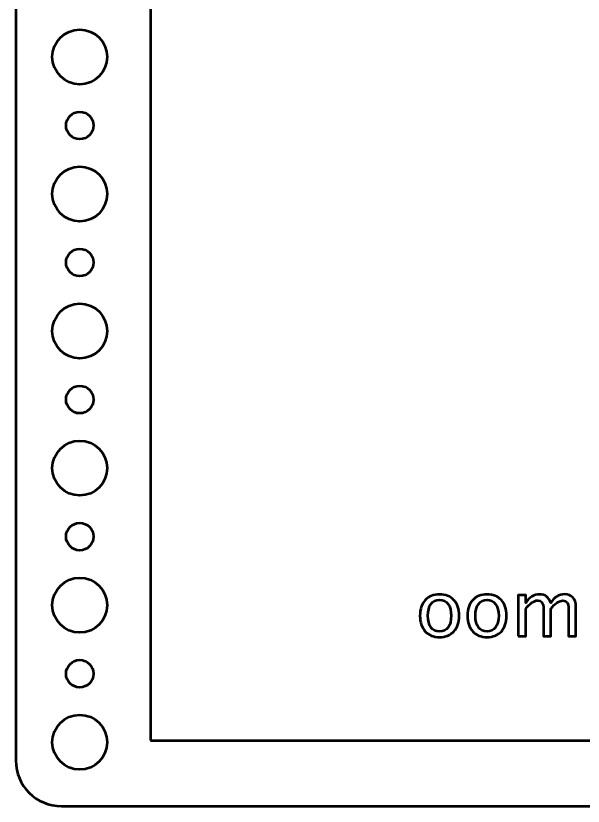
# Model space of a CAD drawing. Header units: centimetres. Extents: x -11.9 to 11.9, y -16.4 to 16.4.
# Drawn here: x -11.95 to -5.74, y -16.45 to -7.8 of the extents above; entities that cross this region are included whole.
import ezdxf

# ---------------------------------------------------------------- set-up
doc = ezdxf.new("R2010")
doc.units = ezdxf.units.CM
doc.header["$MEASUREMENT"] = 0
doc.layers.add('Layer 1', color=7, linetype='Continuous')

msp = doc.modelspace()

# ---------------------------------------------------------------- linework, layer by layer
at = {"layer": 'Layer 1', "color": 4, "lineweight": 53}
msp.add_lwpolyline([(-10.47354, -15.7323), (10.52646, -15.7323), (10.52646, 13.9677), (-10.47354, 13.9677), (-10.47354, -15.7323)], close=True, dxfattribs=at)
at = {"layer": 'Layer 1', "lineweight": 53}
for centre, major_axis in [((-11.24999, -8.25001), (0, 0.30001)), ((-11.25, -9), (0, 0.15)), ((-11.24999, -9.75001), (0, 0.30001)), ((-11.25, -10.5), (0, 0.15)), ((-11.24999, -11.25001), (0, 0.30001)), ((-11.25, -12), (0, 0.15)), ((-11.24999, -12.75001), (0, 0.30001)), ((-11.25, -13.5), (0, 0.15)), ((-11.24999, -14.25001), (0, 0.30001)), ((-11.25, -15), (0, 0.15)), ((-11.24999, -15.75001), (0, 0.30001))]:
    msp.add_ellipse(centre, major_axis=major_axis, ratio=1, dxfattribs=at)
msp.add_open_spline([(-11.95, -15.95), (-11.95, -15.95), (-11.95, 15.95), (-11.95, 15.95), (-11.95, 15.95), (-11.95, 16.22614), (-11.72614, 16.45), (-11.45, 16.45), (-11.45, 16.45), (-11.45, 16.45), (11.45, 16.45), (11.45, 16.45), (11.45, 16.45), (11.72614, 16.45), (11.95, 16.22614), (11.95, 15.95), (11.95, 15.95), (11.95, 15.95), (11.95, -15.95), (11.95, -15.95), (11.95, -15.95), (11.95, -16.22614), (11.72614, -16.45), (11.45, -16.45), (11.45, -16.45), (11.45, -16.45), (-11.45, -16.45), (-11.45, -16.45), (-11.45, -16.45), (-11.72614, -16.45), (-11.95, -16.22614), (-11.95, -15.95)], degree=3, knots=[0, 0, 0, 0, 0.1111111, 0.1111111, 0.1111111, 0.1111111, 0.2222222, 0.2222222, 0.2222222, 0.2222222, 0.3333333, 0.3333333, 0.3333333, 0.3333333, 0.4444444, 0.4444444, 0.4444444, 0.4444444, 0.5555556, 0.5555556, 0.5555556, 0.5555556, 0.6666667, 0.6666667, 0.6666667, 0.6666667, 0.7777778, 0.7777778, 0.7777778, 0.7777778, 1, 1, 1, 1], dxfattribs=at)
at = {"layer": 'Layer 1', "color": 5, "lineweight": 53}
for points, knots in [([(-7.31018, -14.59967), (-7.37608, -14.59967), (-7.42829, -14.57864), (-7.46668, -14.53659), (-7.46668, -14.53659), (-7.5052, -14.49454), (-7.52439, -14.43739), (-7.52439, -14.36528), (-7.52439, -14.36528), (-7.52439, -14.29332), (-7.5052, -14.23631), (-7.46668, -14.1944), (-7.46668, -14.1944), (-7.42829, -14.15249), (-7.37608, -14.13146), (-7.31018, -14.13146), (-7.31018, -14.13146), (-7.24428, -14.13146), (-7.19207, -14.15249), (-7.15369, -14.1944), (-7.15369, -14.1944), (-7.11517, -14.23631), (-7.09597, -14.29332), (-7.09597, -14.36528), (-7.09597, -14.36528), (-7.09597, -14.43739), (-7.11517, -14.49454), (-7.15369, -14.53659), (-7.15369, -14.53659), (-7.19207, -14.57864), (-7.24428, -14.59967), (-7.31018, -14.59967)], [0, 0, 0, 0, 0.1111111, 0.1111111, 0.1111111, 0.1111111, 0.2222222, 0.2222222, 0.2222222, 0.2222222, 0.3333333, 0.3333333, 0.3333333, 0.3333333, 0.4444444, 0.4444444, 0.4444444, 0.4444444, 0.5555556, 0.5555556, 0.5555556, 0.5555556, 0.6666667, 0.6666667, 0.6666667, 0.6666667, 0.7777778, 0.7777778, 0.7777778, 0.7777778, 1, 1, 1, 1]), ([(-6.79004, -14.59967), (-6.85594, -14.59967), (-6.90815, -14.57864), (-6.94654, -14.53659), (-6.94654, -14.53659), (-6.98506, -14.49454), (-7.00425, -14.43739), (-7.00425, -14.36528), (-7.00425, -14.36528), (-7.00425, -14.29332), (-6.98506, -14.23631), (-6.94654, -14.1944), (-6.94654, -14.1944), (-6.90815, -14.15249), (-6.85594, -14.13146), (-6.79004, -14.13146), (-6.79004, -14.13146), (-6.72414, -14.13146), (-6.67193, -14.15249), (-6.63355, -14.1944), (-6.63355, -14.1944), (-6.59503, -14.23631), (-6.57583, -14.29332), (-6.57583, -14.36528), (-6.57583, -14.36528), (-6.57583, -14.43739), (-6.59503, -14.49454), (-6.63355, -14.53659), (-6.63355, -14.53659), (-6.67193, -14.57864), (-6.72414, -14.59967), (-6.79004, -14.59967)], [0, 0, 0, 0, 0.1111111, 0.1111111, 0.1111111, 0.1111111, 0.2222222, 0.2222222, 0.2222222, 0.2222222, 0.3333333, 0.3333333, 0.3333333, 0.3333333, 0.4444444, 0.4444444, 0.4444444, 0.4444444, 0.5555556, 0.5555556, 0.5555556, 0.5555556, 0.6666667, 0.6666667, 0.6666667, 0.6666667, 0.7777778, 0.7777778, 0.7777778, 0.7777778, 1, 1, 1, 1]), ([(-6.44855, -14.58951), (-6.44855, -14.58951), (-6.44855, -14.14077), (-6.44855, -14.14077), (-6.44855, -14.14077), (-6.44855, -14.14077), (-6.36727, -14.14077), (-6.36727, -14.14077), (-6.36727, -14.14077), (-6.36727, -14.14077), (-6.36727, -14.22558), (-6.36727, -14.22558), (-6.36727, -14.22558), (-6.32762, -14.16279), (-6.27682, -14.13146), (-6.21459, -14.13146), (-6.21459, -14.13146), (-6.15461, -14.13146), (-6.11383, -14.16279), (-6.0921, -14.22558), (-6.0921, -14.22558), (-6.05358, -14.16222), (-6.00334, -14.13061), (-5.94168, -14.13061), (-5.94168, -14.13061), (-5.90231, -14.13061), (-5.87169, -14.14219), (-5.84981, -14.16547), (-5.84981, -14.16547), (-5.82794, -14.18875), (-5.81693, -14.22135), (-5.81693, -14.26326), (-5.81693, -14.26326), (-5.81693, -14.26326), (-5.81693, -14.58951), (-5.81693, -14.58951), (-5.81693, -14.58951), (-5.81693, -14.58951), (-5.89821, -14.58951), (-5.89821, -14.58951), (-5.89821, -14.58951), (-5.89821, -14.58951), (-5.89821, -14.27667), (-5.89821, -14.27667), (-5.89821, -14.27667), (-5.89821, -14.22558), (-5.91853, -14.20004), (-5.95917, -14.20004), (-5.95917, -14.20004), (-6.00137, -14.20004), (-6.04568, -14.22982), (-6.0921, -14.28951), (-6.0921, -14.28951), (-6.0921, -14.28951), (-6.0921, -14.58951), (-6.0921, -14.58951), (-6.0921, -14.58951), (-6.0921, -14.58951), (-6.17338, -14.58951), (-6.17338, -14.58951), (-6.17338, -14.58951), (-6.17338, -14.58951), (-6.17338, -14.27638), (-6.17338, -14.27638), (-6.17338, -14.27638), (-6.17338, -14.22488), (-6.19398, -14.1992), (-6.23533, -14.1992), (-6.23533, -14.1992), (-6.27639, -14.1992), (-6.32042, -14.22911), (-6.36727, -14.28908), (-6.36727, -14.28908), (-6.36727, -14.28908), (-6.36727, -14.58951), (-6.36727, -14.58951), (-6.36727, -14.58951), (-6.36727, -14.58951), (-6.44855, -14.58951), (-6.44855, -14.58951)], [0, 0, 0, 0, 0.047619, 0.047619, 0.047619, 0.047619, 0.0952381, 0.0952381, 0.0952381, 0.0952381, 0.1428571, 0.1428571, 0.1428571, 0.1428571, 0.1904762, 0.1904762, 0.1904762, 0.1904762, 0.2380952, 0.2380952, 0.2380952, 0.2380952, 0.2857143, 0.2857143, 0.2857143, 0.2857143, 0.3333333, 0.3333333, 0.3333333, 0.3333333, 0.3809524, 0.3809524, 0.3809524, 0.3809524, 0.4285714, 0.4285714, 0.4285714, 0.4285714, 0.4761905, 0.4761905, 0.4761905, 0.4761905, 0.5238095, 0.5238095, 0.5238095, 0.5238095, 0.5714286, 0.5714286, 0.5714286, 0.5714286, 0.6190476, 0.6190476, 0.6190476, 0.6190476, 0.6666667, 0.6666667, 0.6666667, 0.6666667, 0.7142857, 0.7142857, 0.7142857, 0.7142857, 0.7619048, 0.7619048, 0.7619048, 0.7619048, 0.8095238, 0.8095238, 0.8095238, 0.8095238, 0.8571429, 0.8571429, 0.8571429, 0.8571429, 0.9047619, 0.9047619, 0.9047619, 0.9047619, 1, 1, 1, 1]), ([(-7.31032, -14.53871), (-7.27011, -14.53871), (-7.23878, -14.52361), (-7.21648, -14.49327), (-7.21648, -14.49327), (-7.19433, -14.46307), (-7.18318, -14.42032), (-7.18318, -14.36528), (-7.18318, -14.36528), (-7.18318, -14.31039), (-7.19433, -14.26778), (-7.21648, -14.23758), (-7.21648, -14.23758), (-7.23878, -14.20752), (-7.27011, -14.19242), (-7.31032, -14.19242), (-7.31032, -14.19242), (-7.35068, -14.19242), (-7.38201, -14.20752), (-7.40402, -14.23758), (-7.40402, -14.23758), (-7.42618, -14.26778), (-7.43718, -14.31039), (-7.43718, -14.36528), (-7.43718, -14.36528), (-7.43718, -14.42032), (-7.42618, -14.46307), (-7.40402, -14.49327), (-7.40402, -14.49327), (-7.38201, -14.52361), (-7.35068, -14.53871), (-7.31032, -14.53871)], [0, 0, 0, 0, 0.1111111, 0.1111111, 0.1111111, 0.1111111, 0.2222222, 0.2222222, 0.2222222, 0.2222222, 0.3333333, 0.3333333, 0.3333333, 0.3333333, 0.4444444, 0.4444444, 0.4444444, 0.4444444, 0.5555556, 0.5555556, 0.5555556, 0.5555556, 0.6666667, 0.6666667, 0.6666667, 0.6666667, 0.7777778, 0.7777778, 0.7777778, 0.7777778, 1, 1, 1, 1]), ([(-6.79018, -14.53871), (-6.74997, -14.53871), (-6.71864, -14.52361), (-6.69634, -14.49327), (-6.69634, -14.49327), (-6.67419, -14.46307), (-6.66304, -14.42032), (-6.66304, -14.36528), (-6.66304, -14.36528), (-6.66304, -14.31039), (-6.67419, -14.26778), (-6.69634, -14.23758), (-6.69634, -14.23758), (-6.71864, -14.20752), (-6.74997, -14.19242), (-6.79018, -14.19242), (-6.79018, -14.19242), (-6.83054, -14.19242), (-6.86187, -14.20752), (-6.88388, -14.23758), (-6.88388, -14.23758), (-6.90604, -14.26778), (-6.91704, -14.31039), (-6.91704, -14.36528), (-6.91704, -14.36528), (-6.91704, -14.42032), (-6.90604, -14.46307), (-6.88388, -14.49327), (-6.88388, -14.49327), (-6.86187, -14.52361), (-6.83054, -14.53871), (-6.79018, -14.53871)], [0, 0, 0, 0, 0.1111111, 0.1111111, 0.1111111, 0.1111111, 0.2222222, 0.2222222, 0.2222222, 0.2222222, 0.3333333, 0.3333333, 0.3333333, 0.3333333, 0.4444444, 0.4444444, 0.4444444, 0.4444444, 0.5555556, 0.5555556, 0.5555556, 0.5555556, 0.6666667, 0.6666667, 0.6666667, 0.6666667, 0.7777778, 0.7777778, 0.7777778, 0.7777778, 1, 1, 1, 1])]:
    msp.add_open_spline(points, degree=3, knots=knots, dxfattribs=at)

doc.saveas('drawing.dxf')
